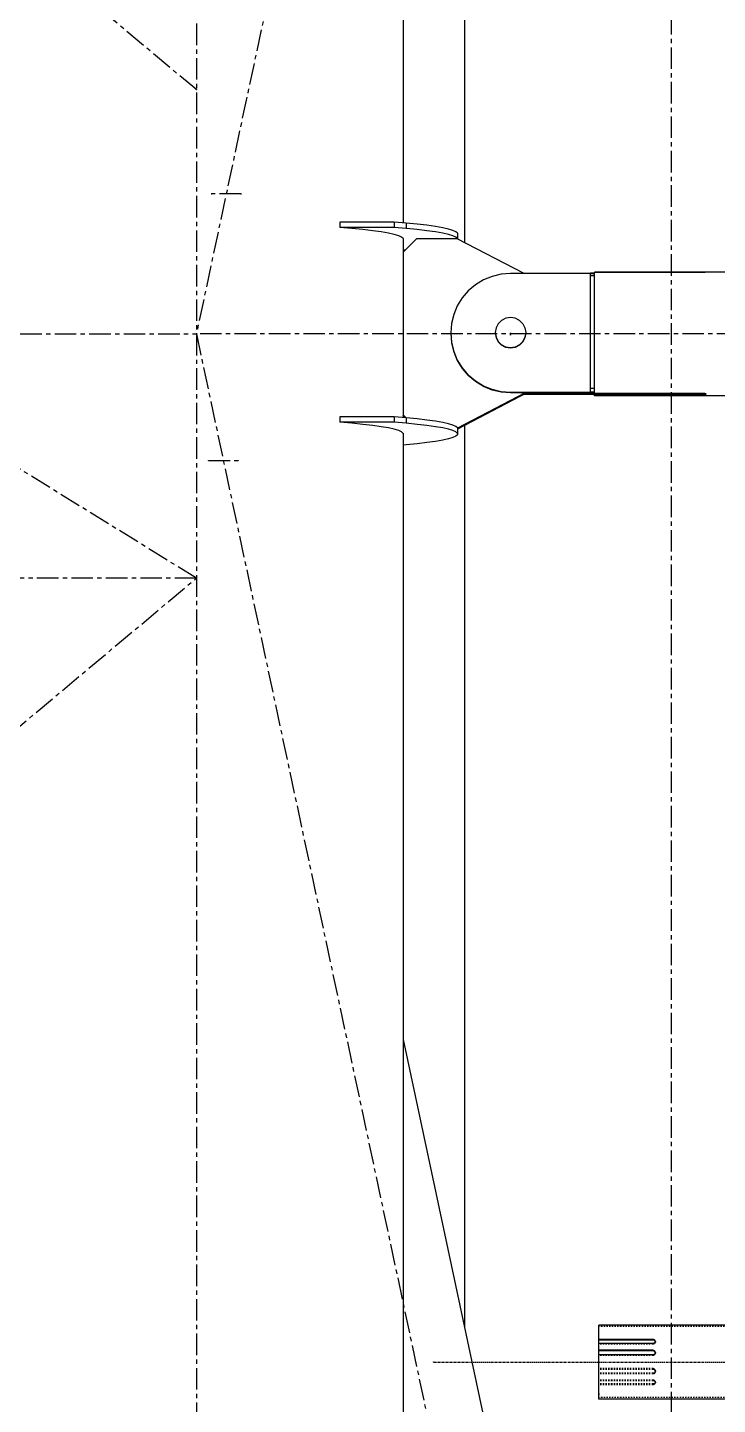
# Model space of a CAD drawing. Header units: millimetres. Extents: x 5143 to 30813, y 232 to 21408.
# Drawn here: x 11778 to 12032, y 13706 to 14213 of the extents above; entities that cross this region are included whole.
import ezdxf

# ---------------------------------------------------------------- set-up
doc = ezdxf.new("R2010")
doc.units = ezdxf.units.MM
doc.header["$LTSCALE"] = 0.25
for name, pattern in [('CENTER', [50.8, 31.75, -6.35, 6.35, -6.35]), ('XKITLINE00', [0]), ('XKITLINE02', [4, 2, -2]), ('XKITLINE03', [6, 3, -1, 1, -1])]:
    doc.linetypes.add(name, pattern=pattern)

msp = doc.modelspace()

# ---------------------------------------------------------------- linework, layer by layer
at = {"color": 8, "linetype": 'CENTER'}
for p, q in [((11840, 14190.27), (10096.38, 15650.27)), ((12015, 15209.12), (12015, 13540.01)), ((12015, 14920.27), (11840, 14100.27)), ((11840, 14354.32), (11840, 12689.51)), ((11840, 14010.27), (11549.01, 14190.27)), ((11856.48, 14151.85), (11845.53, 14151.88)), ((11597.32, 14100.27), (11840, 14100.27)), ((11840, 14100.27), (12015, 13280.27)), ((12370, 14100.27), (11840, 14100.27)), ((11955.8, 14099.92), (11955.8, 14100.63)), ((11844.48, 14053.62), (11855.43, 14053.59)), ((10096.38, 12550.27), (11840, 14010.27)), ((11840, 14010.27), (10454.1, 14010.27))]:
    msp.add_line(p, q, dxfattribs=at)
at = {"color": 8, "linetype": 'XKITLINE00'}
for p, q in [((11938.8, 14437.2), (11938.8, 14133.97)), ((11916.2, 14354.32), (11916.2, 14141.22)), ((11892.88, 14141.49), (11892.88, 14139.5)), ((11912.88, 14141.49), (11892.88, 14141.49)), ((11897.34, 14139.13), (11892.88, 14139.5)), ((11912.88, 14139.5), (11892.88, 14139.5)), ((11901.4, 14138.74), (11897.34, 14139.13)), ((11905.01, 14138.31), (11901.4, 14138.74)), ((11908.16, 14137.87), (11905.01, 14138.31)), ((11910.81, 14137.4), (11908.16, 14137.87)), ((11912.96, 14136.92), (11910.81, 14137.4)), ((11912.88, 14141.49), (11912.88, 14139.5)), ((11917.34, 14141.13), (11912.88, 14141.49)), ((11917.34, 14139.13), (11912.88, 14139.5)), ((11917.34, 14141.13), (11917.34, 14139.13)), ((11921.4, 14140.73), (11917.34, 14141.13)), ((11921.4, 14138.74), (11917.34, 14139.13)), ((11925.01, 14140.31), (11921.4, 14140.73)), ((11925.01, 14138.31), (11921.4, 14138.74)), ((11928.16, 14139.86), (11925.01, 14140.31)), ((11928.16, 14137.87), (11925.01, 14138.31)), ((11930.81, 14139.4), (11928.16, 14139.86)), ((11930.81, 14137.4), (11928.16, 14137.87)), ((11932.96, 14138.92), (11930.81, 14139.4)), ((11932.96, 14136.92), (11930.81, 14137.4)), ((11934.59, 14138.42), (11932.96, 14138.92)), ((11935.68, 14137.92), (11934.59, 14138.42)), ((11936.23, 14137.41), (11935.68, 14137.92)), ((11936.23, 14137.41), (11936.23, 14135.42)), ((11914.59, 14136.43), (11912.96, 14136.92)), ((11915.68, 14135.93), (11914.59, 14136.43)), ((11916.23, 14135.42), (11915.68, 14135.93)), ((11916.2, 14135.45), (11916.2, 14130.34)), ((11921.2, 14135.32), (11916.2, 14130.34)), ((11916.23, 14134.91), (11916.2, 14134.88)), ((11916.23, 14135.42), (11916.23, 14134.91)), ((11936.2, 14135.32), (11921.2, 14135.32)), ((11934.59, 14136.43), (11932.96, 14136.92)), ((11935.68, 14135.93), (11934.59, 14136.43)), ((11936.23, 14135.42), (11935.68, 14135.93)), ((11960.8, 14122.56), (11936.2, 14135.32)), ((11936.23, 14135.42), (11936.23, 14135.31)), ((11917.03, 14131.17), (11916.2, 14131.11)), ((11916.2, 14130.34), (11916.2, 14070.53)), ((11952.35, 14122.29), (11949, 14121.49)), ((11955.8, 14122.56), (11952.35, 14122.29)), ((11986.8, 14122.56), (11955.8, 14122.56)), ((11985.3, 14122.61), (11985.3, 14122.56)), ((11986.8, 14122.61), (11985.3, 14122.61)), ((11985.3, 14120.41), (11985.3, 14122.44)), ((11986.8, 14122.44), (11985.3, 14122.44)), ((12223.2, 14123.05), (11986.8, 14123.05)), ((11986.8, 14123.05), (11986.8, 14123.03)), ((11986.8, 14123.05), (11986.8, 14123.03)), ((12026.8, 14123.03), (11986.8, 14123.03)), ((11986.8, 14123.03), (11986.8, 14122.9)), ((11986.8, 14087.01), (11986.8, 14122.9)), ((12026.8, 14122.9), (11986.8, 14122.9)), ((12027.11, 14123.03), (12026.8, 14123.03)), ((12026.8, 14123.03), (12026.8, 14122.9)), ((12027.11, 14122.91), (12026.8, 14122.9)), ((12027.39, 14123.03), (12027.11, 14123.03)), ((12027.11, 14123.03), (12027.11, 14122.91)), ((12027.39, 14122.93), (12027.11, 14122.91)), ((12027.63, 14123.03), (12027.39, 14123.03)), ((12027.63, 14122.97), (12027.39, 14122.93)), ((12027.8, 14123.03), (12027.63, 14123.03)), ((12027.8, 14123.02), (12027.63, 14122.97)), ((11942.86, 14118.37), (11940.24, 14116.14)), ((11945.81, 14120.17), (11942.86, 14118.37)), ((11949, 14121.49), (11945.81, 14120.17)), ((11986.8, 14121.7), (11985.3, 14121.7)), ((11985.3, 14078.83), (11985.3, 14120.41)), ((11938, 14113.52), (11936.19, 14110.59)), ((11940.24, 14116.14), (11938, 14113.52)), ((11934.87, 14107.41), (11934.07, 14104.06)), ((11936.19, 14110.59), (11934.87, 14107.41)), ((11934.07, 14104.06), (11933.8, 14100.63)), ((11950.47, 14102.48), (11950.2, 14100.76)), ((11951.26, 14104.04), (11950.47, 14102.48)), ((11952.5, 14105.27), (11951.26, 14104.04)), ((11954.06, 14106.06), (11952.5, 14105.27)), ((11955.8, 14106.34), (11954.06, 14106.06)), ((11957.53, 14106.06), (11955.8, 14106.34)), ((11959.09, 14105.27), (11957.53, 14106.06)), ((11960.33, 14104.04), (11959.09, 14105.27)), ((11960.33, 14104.04), (11961.12, 14102.48)), ((11961.12, 14102.48), (11961.4, 14100.76)), ((11933.8, 14100.63), (11934.07, 14097.2)), ((11933.8, 14100.47), (11934.07, 14097.04)), ((11934.07, 14097.2), (11934.87, 14093.85)), ((11934.07, 14097.04), (11934.87, 14093.69)), ((11950.2, 14100.76), (11950.47, 14099.03)), ((11950.2, 14100.69), (11950.47, 14098.97)), ((11950.2, 14100.69), (11950.47, 14098.97)), ((11950.2, 14100.63), (11950.47, 14098.9)), ((11950.47, 14099.03), (11951.26, 14097.47)), ((11950.47, 14098.97), (11951.26, 14097.41)), ((11950.47, 14098.97), (11951.26, 14097.41)), ((11950.47, 14098.9), (11951.26, 14097.35)), ((11952.5, 14096.24), (11951.26, 14097.47)), ((11952.5, 14096.18), (11951.26, 14097.41)), ((11952.5, 14096.18), (11951.26, 14097.41)), ((11952.5, 14096.11), (11951.26, 14097.35)), ((11960.33, 14097.47), (11959.09, 14096.24)), ((11960.33, 14097.41), (11959.09, 14096.18)), ((11960.33, 14097.41), (11959.09, 14096.18)), ((11960.33, 14097.35), (11959.09, 14096.11)), ((11961.12, 14099.03), (11960.33, 14097.47)), ((11961.12, 14098.97), (11960.33, 14097.41)), ((11961.12, 14098.97), (11960.33, 14097.41)), ((11961.12, 14098.9), (11960.33, 14097.35)), ((11961.4, 14100.76), (11961.12, 14099.03)), ((11961.4, 14100.69), (11961.12, 14098.97)), ((11961.4, 14100.69), (11961.12, 14098.97)), ((11961.4, 14100.63), (11961.12, 14098.9)), ((11934.87, 14093.85), (11936.19, 14090.67)), ((11934.87, 14093.69), (11936.19, 14090.52)), ((11954.06, 14095.45), (11952.5, 14096.24)), ((11954.06, 14095.38), (11952.5, 14096.18)), ((11954.06, 14095.38), (11952.5, 14096.18)), ((11954.06, 14095.32), (11952.5, 14096.11)), ((11955.8, 14095.17), (11954.06, 14095.45)), ((11955.8, 14095.11), (11954.06, 14095.38)), ((11955.8, 14095.11), (11954.06, 14095.38)), ((11955.8, 14095.05), (11954.06, 14095.32)), ((11957.53, 14095.45), (11955.8, 14095.17)), ((11957.53, 14095.38), (11955.8, 14095.11)), ((11957.53, 14095.38), (11955.8, 14095.11)), ((11957.53, 14095.32), (11955.8, 14095.05)), ((11955.8, 14095.17), (11955.8, 14095.11)), ((11955.8, 14095.11), (11955.8, 14095.05)), ((11959.09, 14096.24), (11957.53, 14095.45)), ((11959.09, 14096.18), (11957.53, 14095.38)), ((11959.09, 14096.18), (11957.53, 14095.38)), ((11959.09, 14096.11), (11957.53, 14095.32)), ((11936.19, 14090.67), (11938, 14087.74)), ((11936.19, 14090.52), (11938, 14087.58)), ((11938, 14087.74), (11940.24, 14085.12)), ((11938, 14087.58), (11940.24, 14084.96)), ((11986.8, 14078.37), (11986.8, 14087.01)), ((11942.86, 14082.89), (11940.24, 14085.12)), ((11942.86, 14082.73), (11940.24, 14084.96)), ((11945.81, 14081.09), (11942.86, 14082.89)), ((11945.81, 14080.93), (11942.86, 14082.73)), ((11961.25, 14078.54), (11936.23, 14065.56)), ((11961.86, 14078.54), (11936.23, 14065.24)), ((11949, 14079.77), (11945.81, 14081.09)), ((11949, 14079.61), (11945.81, 14080.93)), ((11952.35, 14078.97), (11949, 14079.77)), ((11952.35, 14078.81), (11949, 14079.61)), ((11952.35, 14078.97), (11952.35, 14078.81)), ((11955.8, 14078.7), (11952.35, 14078.97)), ((11955.8, 14078.54), (11952.35, 14078.81)), ((11986.8, 14078.7), (11955.8, 14078.7)), ((11955.8, 14078.7), (11955.8, 14078.54)), ((11986.8, 14078.54), (11955.8, 14078.54)), ((11985.3, 14077.99), (11960.8, 14077.99)), ((11985.3, 14078.15), (11961.1, 14078.15)), ((11986.8, 14080.12), (11985.3, 14080.12)), ((11986.8, 14078.83), (11985.3, 14078.83)), ((11985.3, 14077.99), (11985.3, 14078.53)), ((11986.8, 14078.31), (11985.3, 14078.31)), ((11986.8, 14078.12), (11985.3, 14078.12)), ((11985.3, 14077.99), (11985.3, 14077.93)), ((11986.8, 14077.93), (11985.3, 14077.93)), ((12026.8, 14078.37), (11986.8, 14078.37)), ((11986.8, 14077.5), (11986.8, 14078.37)), ((11986.8, 14078.37), (11986.8, 14078.31)), ((12026.8, 14077.89), (11986.8, 14077.89)), ((12223.2, 14077.5), (11986.8, 14077.5)), ((12027.11, 14078.36), (12026.8, 14078.37)), ((12026.8, 14078.37), (12026.8, 14077.89)), ((12027.11, 14077.9), (12026.8, 14077.89)), ((12027.39, 14078.31), (12027.11, 14078.36)), ((12027.11, 14078.36), (12027.11, 14077.9)), ((12027.39, 14077.92), (12027.11, 14077.9)), ((12027.63, 14078.24), (12027.39, 14078.31)), ((12027.63, 14077.96), (12027.39, 14077.92)), ((12027.8, 14078.15), (12027.63, 14078.24)), ((12027.8, 14078), (12027.63, 14077.96)), ((12027.88, 14078.1), (12027.8, 14078.15)), ((12027.88, 14078.05), (12027.8, 14078)), ((12027.88, 14078.1), (12027.88, 14078.05)), ((11892.88, 14069.72), (11892.88, 14067.72)), ((11912.88, 14069.72), (11892.88, 14069.72)), ((11897.34, 14067.36), (11892.88, 14067.72)), ((11912.88, 14067.72), (11892.88, 14067.72)), ((11901.4, 14066.96), (11897.34, 14067.36)), ((11905.01, 14066.54), (11901.4, 14066.96)), ((11908.16, 14066.09), (11905.01, 14066.54)), ((11910.81, 14065.63), (11908.16, 14066.09)), ((11912.88, 14069.72), (11912.88, 14067.72)), ((11917.34, 14069.35), (11912.88, 14069.72)), ((11917.34, 14067.36), (11912.88, 14067.72)), ((11916.2, 14070.53), (11916.2, 14070.37)), ((11917.38, 14069.35), (11916.2, 14070.53)), ((11916.2, 14070.37), (11916.2, 14069.44)), ((11917.03, 14069.38), (11916.2, 14070.21)), ((11917.34, 14069.35), (11917.34, 14067.36)), ((11921.4, 14068.95), (11917.34, 14069.35)), ((11921.4, 14066.96), (11917.34, 14067.36)), ((11925.01, 14068.53), (11921.4, 14068.95)), ((11925.01, 14066.54), (11921.4, 14066.96)), ((11928.16, 14068.09), (11925.01, 14068.53)), ((11928.16, 14066.09), (11925.01, 14066.54)), ((11930.81, 14067.62), (11928.16, 14068.09)), ((11930.81, 14065.63), (11928.16, 14066.09)), ((11932.96, 14067.14), (11930.81, 14067.62)), ((11934.59, 14066.65), (11932.96, 14067.14)), ((11935.68, 14066.15), (11934.59, 14066.65)), ((11936.23, 14065.64), (11935.68, 14066.15)), ((11938.8, 14066.57), (11938.8, 13734.41)), ((11912.96, 14065.15), (11910.81, 14065.63)), ((11914.59, 14064.65), (11912.96, 14065.15)), ((11915.68, 14064.15), (11914.59, 14064.65)), ((11916.23, 14063.64), (11915.68, 14064.15)), ((11916.2, 14063.67), (11916.2, 13489.99)), ((11916.23, 14063.14), (11916.2, 14063.11)), ((11916.23, 14063.64), (11916.23, 14063.14)), ((11930.81, 14061.15), (11928.16, 14060.69)), ((11932.96, 14065.15), (11930.81, 14065.63)), ((11932.96, 14061.63), (11930.81, 14061.15)), ((11934.59, 14064.65), (11932.96, 14065.15)), ((11934.59, 14062.13), (11932.96, 14061.63)), ((11935.68, 14064.15), (11934.59, 14064.65)), ((11935.68, 14062.63), (11934.59, 14062.13)), ((11936.23, 14063.64), (11935.68, 14064.15)), ((11936.23, 14063.14), (11935.68, 14062.63)), ((11936.23, 14065.64), (11936.23, 14063.64)), ((11936.23, 14063.64), (11936.23, 14063.14)), ((11917.34, 14059.42), (11916.2, 14059.33)), ((11921.4, 14059.82), (11917.34, 14059.42)), ((11925.01, 14060.24), (11921.4, 14059.82)), ((11928.16, 14060.69), (11925.01, 14060.24)), ((11916.2, 13840.31), (11945.96, 13700.84))]:
    msp.add_line(p, q, dxfattribs=at)
at = {"color": 7, "linetype": 'XKITLINE00'}
for p, q in [((12036.31, 13735.17), (11988.34, 13735.17)), ((11988.34, 13729.6), (11988.34, 13735.17)), ((12008.34, 13729.86), (11988.34, 13729.86)), ((12008.34, 13729.6), (11988.34, 13729.6)), ((11988.34, 13728.4), (11988.34, 13729.6)), ((12008.34, 13728.4), (11988.34, 13728.4)), ((11988.34, 13725.6), (11988.34, 13728.4)), ((12008.6, 13729.81), (12008.34, 13729.86)), ((12008.34, 13729.86), (12008.34, 13729.6)), ((12008.6, 13729.56), (12008.34, 13729.6)), ((12008.6, 13728.43), (12008.34, 13728.4)), ((12008.84, 13729.72), (12008.6, 13729.81)), ((12008.84, 13729.47), (12008.6, 13729.56)), ((12008.84, 13728.54), (12008.6, 13728.43)), ((12009.03, 13729.56), (12008.84, 13729.72)), ((12008.87, 13729.45), (12008.84, 13729.47)), ((12009.03, 13728.7), (12008.84, 13728.54)), ((12009.03, 13729.31), (12008.87, 13729.45)), ((12009.03, 13729.56), (12009.15, 13729.36)), ((12009.03, 13729.31), (12009.15, 13729.11)), ((12009.15, 13728.9), (12009.03, 13728.7)), ((12009.15, 13729.36), (12009.19, 13729.13)), ((12009.19, 13729.13), (12009.15, 13728.9)), ((12009.17, 13729.01), (12009.15, 13729.11)), ((12008.34, 13725.85), (11988.34, 13725.85)), ((12008.34, 13725.6), (11988.34, 13725.6)), ((11988.34, 13724.22), (11988.34, 13725.6)), ((11988.34, 13721.24), (11988.34, 13724.22)), ((12008.34, 13724.22), (11988.34, 13724.22)), ((11988.34, 13712.79), (11988.34, 13721.24)), ((12008.6, 13725.81), (12008.34, 13725.85)), ((12008.34, 13725.85), (12008.34, 13725.6)), ((12008.6, 13725.56), (12008.34, 13725.6)), ((12008.6, 13724.28), (12008.34, 13724.22)), ((12008.84, 13725.69), (12008.6, 13725.81)), ((12008.6, 13725.81), (12008.6, 13725.56)), ((12008.84, 13725.44), (12008.6, 13725.56)), ((12008.84, 13724.38), (12008.6, 13724.28)), ((12009.03, 13725.51), (12008.84, 13725.69)), ((12009.03, 13725.26), (12008.84, 13725.44)), ((12009.03, 13724.56), (12008.84, 13724.38)), ((12009.03, 13725.51), (12009.15, 13725.29)), ((12009.03, 13725.26), (12009.15, 13725.04)), ((12009.15, 13724.78), (12009.03, 13724.56)), ((12009.15, 13725.29), (12009.19, 13725.04)), ((12009.19, 13725.04), (12009.15, 13724.78)), ((12009.17, 13724.91), (12009.15, 13725.04)), ((11988.34, 13709.11), (11988.34, 13712.79)), ((11988.34, 13708.16), (11988.34, 13709.11)), ((11988.34, 13707.88), (11988.34, 13708.16)), ((12036.31, 13707.88), (11988.34, 13707.88))]:
    msp.add_line(p, q, dxfattribs=at)
at = {"color": 3, "linetype": 'XKITLINE02'}
for p, q in [((12221.66, 13734.57), (11988.34, 13734.57)), ((11988.34, 13729.6), (11988.34, 13729.87)), ((12008.34, 13728.15), (11988.34, 13728.15)), ((12008.34, 13728.4), (12008.34, 13728.15)), ((12008.6, 13728.18), (12008.34, 13728.15)), ((12008.6, 13728.43), (12008.6, 13728.18)), ((12008.84, 13728.29), (12008.6, 13728.18)), ((12009.03, 13728.45), (12008.84, 13728.29)), ((12009.15, 13728.65), (12009.03, 13728.45)), ((12009.19, 13728.88), (12009.15, 13728.65)), ((12009.19, 13728.88), (12009.17, 13729.01)), ((12009.19, 13729.13), (12009.19, 13728.88)), ((11988.34, 13725.6), (11988.34, 13725.85)), ((11988.34, 13724.22), (11988.34, 13724.84)), ((12008.34, 13723.95), (11988.34, 13723.95)), ((11988.34, 13718.35), (11988.34, 13721.24)), ((12008.34, 13724.22), (12008.34, 13723.95)), ((12008.6, 13724), (12008.34, 13723.95)), ((12008.84, 13724.13), (12008.6, 13724)), ((12008.87, 13724.16), (12008.84, 13724.13)), ((12009.03, 13724.31), (12008.87, 13724.16)), ((12009.15, 13724.54), (12009.03, 13724.31)), ((12009.19, 13724.79), (12009.15, 13724.54)), ((12009.19, 13724.79), (12009.17, 13724.91)), ((12009.19, 13725.04), (12009.19, 13724.79)), ((12008.34, 13719.1), (11988.34, 13719.1)), ((12008.34, 13718.83), (11988.34, 13718.83)), ((12008.34, 13717.45), (11988.34, 13717.45)), ((12008.34, 13717.2), (11988.34, 13717.2)), ((12008.6, 13719.05), (12008.34, 13719.1)), ((12008.34, 13719.1), (12008.34, 13718.83)), ((12008.6, 13718.77), (12008.34, 13718.83)), ((12008.6, 13717.49), (12008.34, 13717.45)), ((12008.34, 13717.45), (12008.34, 13717.2)), ((12008.6, 13717.24), (12008.34, 13717.2)), ((12008.84, 13718.93), (12008.6, 13719.05)), ((12008.84, 13718.67), (12008.6, 13718.77)), ((12008.84, 13717.61), (12008.6, 13717.49)), ((12008.6, 13717.49), (12008.6, 13717.24)), ((12008.84, 13717.36), (12008.6, 13717.24)), ((12008.84, 13718.93), (12008.87, 13718.89)), ((12009.03, 13718.49), (12008.84, 13718.67)), ((12009.03, 13717.79), (12008.84, 13717.61)), ((12009.03, 13717.54), (12008.84, 13717.36)), ((12009.03, 13718.74), (12008.87, 13718.89)), ((12009.03, 13718.74), (12009.15, 13718.52)), ((12009.03, 13718.49), (12009.15, 13718.27)), ((12009.15, 13718.01), (12009.03, 13717.79)), ((12009.15, 13717.76), (12009.03, 13717.54)), ((12009.15, 13718.52), (12009.19, 13718.26)), ((12009.19, 13718.02), (12009.15, 13718.27)), ((12009.15, 13718.01), (12009.19, 13718.26)), ((12009.19, 13718.02), (12009.15, 13717.76)), ((12009.19, 13718.26), (12009.19, 13718.02)), ((12008.34, 13714.9), (11988.34, 13714.9)), ((12008.34, 13714.65), (11988.34, 13714.65)), ((12008.34, 13713.46), (11988.34, 13713.46)), ((11988.34, 13712.79), (11988.34, 13713.46)), ((12008.34, 13713.19), (11988.34, 13713.19)), ((12008.6, 13714.87), (12008.34, 13714.9)), ((12008.34, 13714.9), (12008.34, 13714.65)), ((12008.6, 13714.62), (12008.34, 13714.65)), ((12008.6, 13713.49), (12008.34, 13713.46)), ((12008.34, 13713.46), (12008.34, 13713.19)), ((12008.6, 13713.24), (12008.34, 13713.19)), ((12008.84, 13714.76), (12008.6, 13714.87)), ((12008.6, 13714.87), (12008.6, 13714.62)), ((12008.84, 13714.51), (12008.6, 13714.62)), ((12008.84, 13713.58), (12008.6, 13713.49)), ((12008.84, 13713.33), (12008.6, 13713.24)), ((12009.03, 13714.6), (12008.84, 13714.76)), ((12009.03, 13714.35), (12008.84, 13714.51)), ((12008.87, 13713.61), (12008.84, 13713.58)), ((12009.03, 13713.49), (12008.84, 13713.33)), ((12009.03, 13713.74), (12008.87, 13713.61)), ((12009.03, 13714.6), (12009.15, 13714.4)), ((12009.03, 13714.35), (12009.15, 13714.15)), ((12009.15, 13713.94), (12009.03, 13713.74)), ((12009.15, 13713.69), (12009.03, 13713.49)), ((12009.15, 13714.4), (12009.19, 13714.17)), ((12009.19, 13714.17), (12009.15, 13713.94)), ((12009.15, 13714.15), (12009.19, 13713.92)), ((12009.19, 13713.92), (12009.15, 13713.69)), ((12009.19, 13714.17), (12009.19, 13713.92)), ((11988.34, 13709.89), (11988.34, 13709.11)), ((12221.66, 13708.48), (11988.34, 13708.48))]:
    msp.add_line(p, q, dxfattribs=at)
at = {"color": 1, "linetype": 'XKITLINE03'}
msp.add_line((11927.5, 13721.53), (12282.5, 13721.52), dxfattribs=at)
at = {"color": 8, "linetype": 'XKITLINE00'}
for centre in [(11840, 14190.27), (11845.53, 14151.88), (11856.48, 14151.85), (11840, 14100.27), (11840, 14100.27), (11840, 14100.27), (11840, 14100.27), (11955.8, 14100.63), (11955.8, 14099.92), (11844.48, 14053.62), (11855.43, 14053.59), (11840, 14010.27), (11840, 14010.27), (11840, 14010.27)]:
    msp.add_circle(centre, 0.05, dxfattribs=at)
at = {"color": 1, "linetype": 'XKITLINE00'}
msp.add_circle((11927.5, 13721.53), 0.05, dxfattribs=at)

doc.saveas('drawing.dxf')
